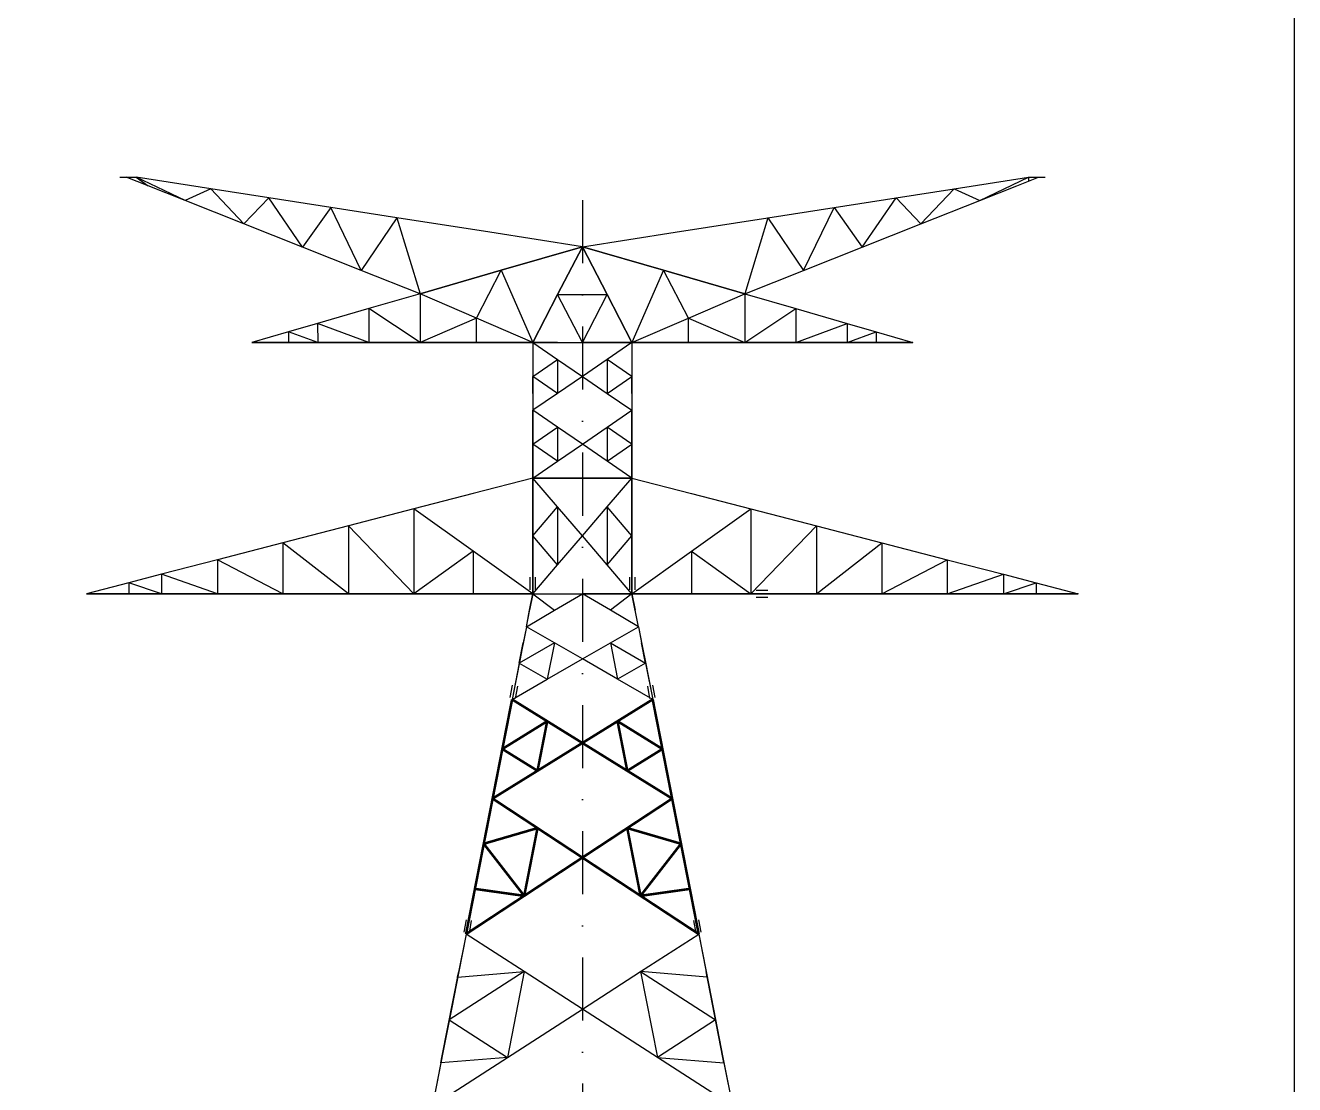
# Model space of a CAD drawing. Extents: x 512650 to 528870, y -6972 to 4508.
# Drawn here: x 526858 to 528870, y -1894 to -215 of the extents above; entities that cross this region are included whole.
import ezdxf

# ---------------------------------------------------------------- set-up
doc = ezdxf.new("R2010")
doc.units = 0
doc.header["$LTSCALE"] = 200
doc.header["$MEASUREMENT"] = 0
doc.linetypes.add('DASHDOT', pattern=[1, 0.5, -0.25, 0, -0.25])
doc.layers.add('LS', color=7, linetype='CONTINUOUS')
doc.layers.add('MZ', color=6, linetype='DASHDOT')

msp = doc.modelspace()

# ---------------------------------------------------------------- linework, layer by layer
at = {"layer": 'LS', "color": 6, "ltscale": 0.01}
for p, q in [((527007.403, -455.643), (527017.883, -455.643)), ((527052.362, -469.319), (527017.883, -455.643)), ((527052.362, -469.319), (527017.883, -455.643)), ((527017.883, -455.643), (527033.603, -455.643)), ((527110.998, -492.585), (527033.603, -455.643)), ((527110.998, -492.585), (527033.603, -455.643)), ((527033.603, -455.643), (527052.362, -469.319)), ((527033.603, -455.643), (527052.362, -469.319)), ((527151.713, -474.035), (527033.603, -455.643)), ((527151.713, -474.035), (527033.603, -455.643)), ((528330.294, -474.035), (528448.403, -455.643)), ((528330.294, -474.035), (528448.403, -455.643)), ((528371.008, -492.585), (528448.403, -455.643)), ((528371.008, -492.585), (528448.403, -455.643)), ((528429.644, -469.319), (528464.123, -455.643)), ((528429.644, -469.319), (528464.123, -455.643)), ((528448.403, -455.643), (528464.123, -455.643)), ((528448.403, -455.643), (528448.403, -461.878)), ((528464.123, -455.643), (528474.603, -455.643)), ((527110.998, -492.585), (527052.362, -469.319)), ((527110.998, -492.585), (527052.362, -469.319)), ((527110.998, -492.585), (527052.362, -469.319)), ((527110.998, -492.585), (527052.362, -469.319)), ((527151.713, -474.035), (527110.998, -492.585)), ((527151.713, -474.035), (527110.998, -492.585)), ((527204.165, -529.527), (527151.713, -474.035)), ((527204.165, -529.527), (527151.713, -474.035)), ((527243.622, -488.288), (527151.713, -474.035)), ((527243.622, -488.288), (527151.713, -474.035)), ((527243.622, -488.288), (527151.713, -474.035)), ((527243.622, -488.288), (527151.713, -474.035)), ((528238.384, -488.288), (528330.294, -474.035)), ((528238.384, -488.288), (528330.294, -474.035)), ((528238.384, -488.288), (528330.294, -474.035)), ((528238.384, -488.288), (528330.294, -474.035)), ((528277.841, -529.527), (528330.294, -474.035)), ((528277.841, -529.527), (528330.294, -474.035)), ((528330.294, -474.035), (528371.008, -492.585)), ((528330.294, -474.035), (528371.008, -492.585)), ((528371.008, -492.585), (528429.644, -469.319)), ((528371.008, -492.585), (528429.644, -469.319)), ((528371.008, -492.585), (528429.644, -469.319)), ((528371.008, -492.585), (528429.644, -469.319)), ((527204.165, -529.527), (527110.998, -492.585)), ((527204.165, -529.527), (527110.998, -492.585)), ((527204.165, -529.527), (527110.998, -492.585)), ((527204.165, -529.527), (527110.998, -492.585)), ((527243.622, -488.288), (527204.165, -529.527)), ((527243.622, -488.288), (527204.165, -529.527)), ((527297.28, -566.469), (527243.622, -488.288)), ((527297.28, -566.469), (527243.622, -488.288)), ((527342.03, -503.641), (527243.622, -488.288)), ((527342.03, -503.641), (527243.622, -488.288)), ((527342.03, -503.641), (527243.622, -488.288)), ((527342.03, -503.641), (527243.622, -488.288)), ((528139.977, -503.641), (528238.384, -488.288)), ((528139.977, -503.641), (528238.384, -488.288)), ((528139.977, -503.641), (528238.384, -488.288)), ((528139.977, -503.641), (528238.384, -488.288)), ((528184.726, -566.469), (528238.384, -488.288)), ((528184.726, -566.469), (528238.384, -488.288)), ((528238.384, -488.288), (528277.841, -529.527)), ((528238.384, -488.288), (528277.841, -529.527)), ((528277.841, -529.527), (528371.008, -492.585)), ((528277.841, -529.527), (528371.008, -492.585)), ((528277.841, -529.527), (528371.008, -492.585)), ((528277.841, -529.527), (528371.008, -492.585)), ((527342.03, -503.641), (527297.28, -566.469)), ((527342.03, -503.641), (527297.28, -566.469)), ((527390.395, -603.411), (527342.03, -503.641)), ((527390.395, -603.411), (527342.03, -503.641)), ((527447.039, -519.938), (527342.03, -503.641)), ((527447.039, -519.938), (527342.03, -503.641)), ((527447.039, -519.938), (527342.03, -503.641)), ((527447.039, -519.938), (527342.03, -503.641)), ((527447.039, -519.938), (527390.395, -603.411)), ((527447.039, -519.938), (527390.395, -603.411)), ((527447.039, -519.938), (527483.562, -640.353)), ((527447.039, -519.938), (527483.562, -640.353)), ((527447.039, -519.938), (527483.562, -640.353)), ((527447.039, -519.938), (527483.562, -640.353)), ((527594.021, -542.836), (527447.039, -519.938)), ((527594.021, -542.836), (527447.039, -519.938)), ((527594.021, -542.836), (527447.039, -519.938)), ((527887.985, -542.836), (528034.967, -519.938)), ((527887.985, -542.836), (528034.967, -519.938)), ((527887.985, -542.836), (528034.967, -519.938)), ((527887.985, -542.836), (528034.967, -519.938)), ((528034.967, -519.938), (527998.444, -640.353)), ((528034.967, -519.938), (527998.444, -640.353)), ((528034.967, -519.938), (527998.444, -640.353)), ((528034.967, -519.938), (527998.444, -640.353)), ((528034.967, -519.938), (528139.977, -503.641)), ((528034.967, -519.938), (528139.977, -503.641)), ((528034.967, -519.938), (528139.977, -503.641)), ((528034.967, -519.938), (528139.977, -503.641)), ((528034.967, -519.938), (528091.612, -603.411)), ((528034.967, -519.938), (528091.612, -603.411)), ((528091.612, -603.411), (528139.977, -503.641)), ((528091.612, -603.411), (528139.977, -503.641)), ((528139.977, -503.641), (528184.726, -566.469)), ((528139.977, -503.641), (528184.726, -566.469)), ((527297.28, -566.469), (527204.165, -529.527)), ((527297.28, -566.469), (527204.165, -529.527)), ((527297.28, -566.469), (527204.165, -529.527)), ((527297.28, -566.469), (527204.165, -529.527)), ((527741.003, -565.683), (527594.021, -542.836)), ((527741.003, -565.683), (527594.021, -542.836)), ((527741.003, -565.683), (527594.021, -542.836)), ((527741.003, -565.683), (527887.985, -542.836)), ((527741.003, -565.683), (527887.985, -542.836)), ((527741.003, -565.683), (527887.985, -542.836)), ((527741.003, -565.683), (527887.985, -542.836)), ((528184.726, -566.469), (528277.841, -529.527)), ((528184.726, -566.469), (528277.841, -529.527)), ((528184.726, -566.469), (528277.841, -529.527)), ((528184.726, -566.469), (528277.841, -529.527)), ((527390.395, -603.411), (527297.28, -566.469)), ((527390.395, -603.411), (527297.28, -566.469)), ((527390.395, -603.411), (527297.28, -566.469)), ((527390.395, -603.411), (527297.28, -566.469)), ((527741.003, -565.683), (527612.256, -602.992)), ((527741.003, -565.683), (527612.256, -602.992)), ((527612.256, -602.992), (527741.003, -565.683)), ((527612.256, -602.992), (527741.003, -565.683)), ((527741.003, -565.683), (527701.703, -641.663)), ((527741.003, -565.683), (527701.703, -641.663)), ((527701.703, -641.663), (527741.003, -565.683)), ((527701.703, -641.663), (527741.003, -565.683)), ((527741.003, -565.683), (527780.303, -641.663)), ((527741.003, -565.683), (527780.303, -641.663)), ((527741.003, -565.683), (527869.75, -602.992)), ((527741.003, -565.683), (527869.75, -602.992)), ((527780.303, -641.663), (527741.003, -565.683)), ((527780.303, -641.663), (527741.003, -565.683)), ((527869.75, -602.992), (527741.003, -565.683)), ((527869.75, -602.992), (527741.003, -565.683)), ((528091.612, -603.411), (528184.726, -566.469)), ((528091.612, -603.411), (528184.726, -566.469)), ((528091.612, -603.411), (528184.726, -566.469)), ((528091.612, -603.411), (528184.726, -566.469)), ((527483.562, -640.353), (527390.395, -603.411)), ((527483.562, -640.353), (527390.395, -603.411)), ((527483.562, -640.353), (527390.395, -603.411)), ((527483.562, -640.353), (527390.395, -603.411)), ((527612.256, -602.992), (527483.562, -640.353)), ((527612.256, -602.992), (527483.562, -640.353)), ((527483.562, -640.353), (527612.256, -602.992)), ((527483.562, -640.353), (527612.256, -602.992)), ((527572.956, -678.972), (527612.256, -602.992)), ((527572.956, -678.972), (527612.256, -602.992)), ((527612.256, -602.992), (527662.403, -717.643)), ((527612.256, -602.992), (527662.403, -717.643)), ((527869.75, -602.992), (527819.603, -717.643)), ((527869.75, -602.992), (527819.603, -717.643)), ((527869.75, -602.992), (527998.444, -640.353)), ((527869.75, -602.992), (527998.444, -640.353)), ((527909.05, -678.972), (527869.75, -602.992)), ((527909.05, -678.972), (527869.75, -602.992)), ((527998.444, -640.353), (527869.75, -602.992)), ((527998.444, -640.353), (527869.75, -602.992)), ((527998.444, -640.353), (528091.612, -603.411)), ((527998.444, -640.353), (528091.612, -603.411)), ((527998.444, -640.353), (528091.612, -603.411)), ((527998.444, -640.353), (528091.612, -603.411)), ((527483.562, -640.353), (527402.394, -663.88)), ((527483.562, -640.353), (527402.394, -663.88)), ((527572.956, -678.972), (527483.562, -640.353)), ((527572.956, -678.972), (527483.562, -640.353)), ((527483.562, -640.353), (527483.562, -717.643)), ((527483.562, -640.353), (527483.562, -717.643)), ((527572.956, -678.972), (527483.562, -640.353)), ((527572.956, -678.972), (527483.562, -640.353)), ((527483.562, -640.353), (527483.562, -717.643)), ((527483.562, -640.353), (527483.562, -717.643)), ((527701.703, -641.663), (527662.403, -717.643)), ((527701.703, -641.663), (527662.403, -717.643)), ((527662.403, -717.643), (527701.703, -641.663)), ((527662.403, -717.643), (527701.703, -641.663)), ((527741.003, -717.643), (527701.703, -641.663)), ((527741.003, -717.643), (527701.703, -641.663)), ((527701.703, -641.663), (527780.303, -641.663)), ((527701.703, -641.663), (527780.303, -641.663)), ((527741.003, -717.643), (527780.303, -641.663)), ((527741.003, -717.643), (527780.303, -641.663)), ((527780.303, -641.663), (527819.603, -717.643)), ((527780.303, -641.663), (527819.603, -717.643)), ((527819.603, -717.643), (527780.303, -641.663)), ((527819.603, -717.643), (527780.303, -641.663)), ((527909.05, -678.972), (527998.444, -640.353)), ((527909.05, -678.972), (527998.444, -640.353)), ((527909.05, -678.972), (527998.444, -640.353)), ((527909.05, -678.972), (527998.444, -640.353)), ((527998.444, -640.353), (527998.444, -717.643)), ((527998.444, -640.353), (527998.444, -717.643)), ((527998.444, -640.353), (527998.444, -717.643)), ((527998.444, -640.353), (527998.444, -717.643)), ((527998.444, -640.353), (528079.612, -663.88)), ((527998.444, -640.353), (528079.612, -663.88)), ((527402.394, -663.88), (527321.279, -687.408)), ((527402.394, -663.88), (527321.279, -687.408)), ((527483.562, -717.643), (527402.394, -663.88)), ((527483.562, -717.643), (527402.394, -663.88)), ((527402.394, -663.88), (527402.447, -717.643)), ((527402.394, -663.88), (527402.447, -717.643)), ((527998.444, -717.643), (528079.612, -663.88)), ((527998.444, -717.643), (528079.612, -663.88)), ((528079.612, -663.88), (528079.56, -717.643)), ((528079.612, -663.88), (528079.56, -717.643)), ((528079.612, -663.88), (528160.727, -687.408)), ((528079.612, -663.88), (528160.727, -687.408)), ((527572.956, -678.972), (527483.562, -717.643)), ((527572.956, -678.972), (527483.562, -717.643)), ((527662.403, -717.643), (527572.956, -678.972)), ((527662.403, -717.643), (527572.956, -678.972)), ((527662.403, -717.643), (527572.956, -678.972)), ((527662.403, -717.643), (527572.956, -678.972)), ((527573.009, -717.643), (527572.956, -678.972)), ((527573.009, -717.643), (527572.956, -678.972)), ((527819.603, -717.643), (527909.05, -678.972)), ((527819.603, -717.643), (527909.05, -678.972)), ((527819.603, -717.643), (527909.05, -678.972)), ((527819.603, -717.643), (527909.05, -678.972)), ((527908.998, -717.643), (527909.05, -678.972)), ((527908.998, -717.643), (527909.05, -678.972)), ((527909.05, -678.972), (527998.444, -717.643)), ((527909.05, -678.972), (527998.444, -717.643)), ((527274.958, -700.822), (527217.003, -717.643)), ((527274.958, -700.822), (527217.003, -717.643)), ((527321.279, -687.408), (527274.958, -700.822)), ((527321.279, -687.408), (527274.958, -700.822)), ((527321.332, -717.643), (527274.958, -700.822)), ((527321.332, -717.643), (527274.958, -700.822)), ((527274.958, -700.822), (527274.958, -717.643)), ((527274.958, -700.822), (527274.958, -717.643)), ((527402.447, -717.643), (527321.279, -687.408)), ((527402.447, -717.643), (527321.279, -687.408)), ((527321.279, -687.408), (527321.332, -717.643)), ((527321.279, -687.408), (527321.332, -717.643)), ((527321.279, -687.408), (527321.332, -717.643)), ((528079.56, -717.643), (528160.727, -687.408)), ((528079.56, -717.643), (528160.727, -687.408)), ((528160.727, -687.408), (528160.675, -717.643)), ((528160.727, -687.408), (528160.675, -717.643)), ((528160.727, -687.408), (528160.675, -717.643)), ((528160.675, -717.643), (528207.049, -700.822)), ((528160.675, -717.643), (528207.049, -700.822)), ((528160.727, -687.408), (528207.049, -700.822)), ((528160.727, -687.408), (528207.049, -700.822)), ((528207.049, -700.822), (528207.049, -717.643)), ((528207.049, -700.822), (528207.049, -717.643)), ((528207.049, -700.822), (528265.003, -717.643)), ((528207.049, -700.822), (528265.003, -717.643)), ((527217.003, -717.643), (527274.958, -717.643)), ((527274.958, -717.643), (527217.003, -717.643)), ((527274.958, -717.643), (527217.003, -717.643)), ((527274.958, -717.643), (527217.003, -717.643)), ((527274.958, -717.643), (527321.332, -717.643)), ((527321.332, -717.643), (527274.958, -717.643)), ((527321.332, -717.643), (527274.958, -717.643)), ((527321.332, -717.643), (527274.958, -717.643)), ((527321.332, -717.643), (527402.447, -717.643)), ((527402.447, -717.643), (527321.332, -717.643)), ((527402.447, -717.643), (527321.332, -717.643)), ((527402.447, -717.643), (527321.332, -717.643)), ((527402.447, -717.643), (527483.562, -717.643)), ((527483.562, -717.643), (527402.447, -717.643)), ((527483.562, -717.643), (527402.447, -717.643)), ((527483.562, -717.643), (527402.447, -717.643)), ((527483.562, -717.643), (527573.009, -717.643)), ((527573.009, -717.643), (527483.562, -717.643)), ((527573.009, -717.643), (527483.562, -717.643)), ((527573.009, -717.643), (527483.562, -717.643)), ((527573.009, -717.643), (527662.403, -717.643)), ((527662.403, -717.643), (527573.009, -717.643)), ((527662.403, -717.643), (527573.009, -717.643)), ((527662.403, -717.643), (527573.009, -717.643)), ((527662.403, -717.643), (527662.403, -771.353)), ((527662.403, -717.643), (527662.403, -771.353)), ((527662.403, -717.643), (527701.703, -744.472)), ((527662.403, -717.643), (527701.703, -744.472)), ((527662.403, -717.643), (527662.403, -744.472)), ((527662.403, -717.643), (527662.403, -744.472)), ((527662.403, -717.643), (527741.003, -717.643)), ((527662.403, -717.643), (527741.003, -717.643)), ((527701.703, -717.643), (527662.403, -717.643)), ((527662.403, -717.643), (527701.703, -717.643)), ((527662.403, -717.643), (527701.703, -717.643)), ((527662.403, -717.643), (527701.703, -717.643)), ((527701.703, -717.643), (527780.303, -717.643)), ((527701.703, -717.643), (527780.303, -717.643)), ((527701.703, -717.643), (527741.003, -717.643)), ((527701.703, -717.643), (527741.003, -717.643)), ((527741.003, -717.643), (527819.603, -717.643)), ((527741.003, -717.643), (527819.603, -717.643)), ((527780.303, -717.643), (527741.003, -717.643)), ((527780.303, -717.643), (527741.003, -717.643)), ((527819.603, -717.643), (527780.303, -744.472)), ((527819.603, -717.643), (527780.303, -744.472)), ((527780.303, -717.643), (527819.603, -717.643)), ((527780.303, -717.643), (527819.603, -717.643)), ((527819.603, -717.643), (527780.303, -717.643)), ((527819.603, -717.643), (527780.303, -717.643)), ((527819.603, -717.643), (527819.603, -771.353)), ((527819.603, -717.643), (527819.603, -771.353)), ((527819.603, -717.643), (527819.603, -744.472)), ((527819.603, -717.643), (527819.603, -744.472)), ((527819.603, -717.643), (527908.998, -717.643)), ((527908.998, -717.643), (527819.603, -717.643)), ((527819.603, -717.643), (527908.998, -717.643)), ((527819.603, -717.643), (527908.998, -717.643)), ((527908.998, -717.643), (527998.444, -717.643)), ((527998.444, -717.643), (527908.998, -717.643)), ((527908.998, -717.643), (527998.444, -717.643)), ((527908.998, -717.643), (527998.444, -717.643)), ((527998.444, -717.643), (528079.56, -717.643)), ((528079.56, -717.643), (527998.444, -717.643)), ((527998.444, -717.643), (528079.56, -717.643)), ((527998.444, -717.643), (528079.56, -717.643)), ((528079.56, -717.643), (528160.675, -717.643)), ((528160.675, -717.643), (528079.56, -717.643)), ((528079.56, -717.643), (528160.675, -717.643)), ((528079.56, -717.643), (528160.675, -717.643)), ((528160.675, -717.643), (528207.049, -717.643)), ((528207.049, -717.643), (528160.675, -717.643)), ((528160.675, -717.643), (528207.049, -717.643)), ((528160.675, -717.643), (528207.049, -717.643)), ((528207.049, -717.643), (528265.003, -717.643)), ((528265.003, -717.643), (528207.049, -717.643)), ((528207.049, -717.643), (528265.003, -717.643)), ((528207.049, -717.643), (528265.003, -717.643)), ((527662.403, -771.353), (527701.703, -744.472)), ((527662.403, -771.353), (527701.703, -744.472)), ((527662.403, -744.472), (527662.403, -771.353)), ((527662.403, -744.472), (527662.403, -771.353)), ((527662.403, -744.472), (527662.403, -798.234)), ((527662.403, -744.472), (527662.403, -798.234)), ((527662.403, -744.472), (527662.403, -771.353)), ((527662.403, -744.472), (527662.403, -771.353)), ((527701.703, -744.472), (527701.703, -798.234)), ((527701.703, -744.472), (527701.703, -798.234)), ((527701.703, -744.472), (527741.003, -771.353)), ((527701.703, -744.472), (527741.003, -771.353)), ((527780.303, -744.472), (527741.003, -771.353)), ((527780.303, -744.472), (527741.003, -771.353)), ((527780.303, -744.472), (527780.303, -798.234)), ((527780.303, -744.472), (527780.303, -798.234)), ((527819.603, -771.353), (527780.303, -744.472)), ((527819.603, -771.353), (527780.303, -744.472)), ((527819.603, -744.472), (527819.603, -771.353)), ((527819.603, -744.472), (527819.603, -771.353)), ((527819.603, -744.472), (527819.603, -798.234)), ((527819.603, -744.472), (527819.603, -798.234)), ((527819.603, -744.472), (527819.603, -771.353)), ((527819.603, -744.472), (527819.603, -771.353)), ((527701.703, -798.234), (527662.403, -771.353)), ((527701.703, -798.234), (527662.403, -771.353)), ((527662.403, -798.234), (527662.403, -771.353)), ((527662.403, -798.234), (527662.403, -771.353)), ((527662.403, -771.353), (527662.403, -825.063)), ((527662.403, -771.353), (527662.403, -825.063)), ((527662.403, -771.353), (527662.403, -798.234)), ((527662.403, -771.353), (527662.403, -798.234)), ((527741.003, -771.353), (527701.703, -798.234)), ((527741.003, -771.353), (527701.703, -798.234)), ((527741.003, -771.353), (527780.303, -798.234)), ((527741.003, -771.353), (527780.303, -798.234)), ((527780.303, -798.234), (527819.603, -771.353)), ((527780.303, -798.234), (527819.603, -771.353)), ((527819.603, -798.234), (527819.603, -771.353)), ((527819.603, -798.234), (527819.603, -771.353)), ((527819.603, -771.353), (527819.603, -825.063)), ((527819.603, -771.353), (527819.603, -825.063)), ((527819.603, -771.353), (527819.603, -798.234)), ((527819.603, -771.353), (527819.603, -798.234)), ((527701.703, -798.234), (527662.403, -825.063)), ((527701.703, -798.234), (527662.403, -825.063)), ((527662.403, -798.234), (527662.403, -825.063)), ((527662.403, -798.234), (527662.403, -825.063)), ((527780.303, -798.234), (527819.603, -825.063)), ((527780.303, -798.234), (527819.603, -825.063)), ((527819.603, -798.234), (527819.603, -825.063)), ((527819.603, -798.234), (527819.603, -825.063)), ((527662.403, -878.773), (527662.403, -825.063)), ((527662.403, -878.773), (527662.403, -825.063)), ((527701.703, -851.892), (527662.403, -825.063)), ((527701.703, -851.892), (527662.403, -825.063)), ((527662.403, -825.063), (527662.403, -851.892)), ((527662.403, -825.063), (527662.403, -851.892)), ((527780.303, -851.892), (527819.603, -825.063)), ((527780.303, -851.892), (527819.603, -825.063)), ((527819.603, -878.773), (527819.603, -825.063)), ((527819.603, -878.773), (527819.603, -825.063)), ((527819.603, -825.063), (527819.603, -851.892)), ((527819.603, -825.063), (527819.603, -851.892)), ((527662.403, -878.773), (527701.703, -851.892)), ((527662.403, -878.773), (527701.703, -851.892)), ((527662.403, -878.773), (527662.403, -851.892)), ((527662.403, -878.773), (527662.403, -851.892)), ((527662.403, -851.892), (527662.403, -905.654)), ((527662.403, -851.892), (527662.403, -905.654)), ((527662.403, -851.892), (527662.403, -878.773)), ((527662.403, -851.892), (527662.403, -878.773)), ((527701.703, -851.892), (527701.703, -905.654)), ((527701.703, -851.892), (527701.703, -905.654)), ((527741.003, -878.773), (527701.703, -851.892)), ((527741.003, -878.773), (527701.703, -851.892)), ((527741.003, -878.773), (527780.303, -851.892)), ((527741.003, -878.773), (527780.303, -851.892)), ((527819.603, -878.773), (527780.303, -851.892)), ((527819.603, -878.773), (527780.303, -851.892)), ((527780.303, -851.892), (527780.303, -905.654)), ((527780.303, -851.892), (527780.303, -905.654)), ((527819.603, -878.773), (527819.603, -851.892)), ((527819.603, -878.773), (527819.603, -851.892)), ((527819.603, -851.892), (527819.603, -905.654)), ((527819.603, -851.892), (527819.603, -905.654)), ((527819.603, -851.892), (527819.603, -878.773)), ((527819.603, -851.892), (527819.603, -878.773)), ((527701.703, -905.654), (527662.403, -878.773)), ((527701.703, -905.654), (527662.403, -878.773)), ((527662.403, -905.654), (527662.403, -878.773)), ((527662.403, -905.654), (527662.403, -878.773)), ((527662.403, -932.483), (527662.403, -878.773)), ((527662.403, -932.483), (527662.403, -878.773)), ((527662.403, -878.773), (527662.403, -905.654)), ((527662.403, -878.773), (527662.403, -905.654)), ((527701.703, -905.654), (527741.003, -878.773)), ((527701.703, -905.654), (527741.003, -878.773)), ((527780.303, -905.654), (527741.003, -878.773)), ((527780.303, -905.654), (527741.003, -878.773)), ((527780.303, -905.654), (527819.603, -878.773)), ((527780.303, -905.654), (527819.603, -878.773)), ((527819.603, -905.654), (527819.603, -878.773)), ((527819.603, -905.654), (527819.603, -878.773)), ((527819.603, -932.483), (527819.603, -878.773)), ((527819.603, -932.483), (527819.603, -878.773)), ((527819.603, -878.773), (527819.603, -905.654)), ((527819.603, -878.773), (527819.603, -905.654)), ((527662.403, -932.483), (527701.703, -905.654)), ((527662.403, -932.483), (527701.703, -905.654)), ((527662.403, -905.654), (527662.403, -932.483)), ((527662.403, -905.654), (527662.403, -932.483)), ((527819.603, -932.483), (527780.303, -905.654)), ((527819.603, -932.483), (527780.303, -905.654)), ((527819.603, -905.654), (527819.603, -932.483)), ((527819.603, -905.654), (527819.603, -932.483)), ((527662.403, -932.483), (527568.083, -956.954)), ((527662.403, -932.483), (527568.083, -956.954)), ((527662.403, -932.483), (527568.083, -956.954)), ((527662.403, -932.483), (527568.083, -956.954)), ((527662.403, -932.483), (527819.603, -932.483)), ((527662.403, -932.483), (527819.603, -932.483)), ((527662.403, -932.483), (527819.603, -932.483)), ((527819.603, -932.483), (527662.403, -932.483)), ((527662.403, -1024.183), (527662.403, -932.483)), ((527662.403, -1024.183), (527662.403, -932.483)), ((527701.703, -978.333), (527662.403, -932.483)), ((527701.703, -978.333), (527662.403, -932.483)), ((527662.403, -932.483), (527662.403, -978.333)), ((527662.403, -932.483), (527662.403, -978.333)), ((527780.303, -978.333), (527819.603, -932.483)), ((527780.303, -978.333), (527819.603, -932.483)), ((527819.603, -932.483), (527913.923, -956.954)), ((527819.603, -932.483), (527913.923, -956.954)), ((527819.603, -1024.183), (527819.603, -932.483)), ((527819.603, -1024.183), (527819.603, -932.483)), ((527819.603, -932.483), (527819.603, -978.333)), ((527819.603, -932.483), (527819.603, -978.333)), ((527819.603, -932.483), (527913.923, -956.954)), ((527819.603, -932.483), (527913.923, -956.954)), ((527568.083, -956.954), (527473.763, -981.372)), ((527568.083, -956.954), (527473.763, -981.372)), ((527568.083, -956.954), (527473.763, -981.372)), ((527568.083, -956.954), (527473.763, -981.372)), ((527913.923, -956.954), (528008.243, -981.372)), ((527913.923, -956.954), (528008.243, -981.372)), ((527913.923, -956.954), (528008.243, -981.372)), ((527913.923, -956.954), (528008.243, -981.372)), ((527473.763, -981.372), (527370.011, -1008.306)), ((527473.763, -981.372), (527370.011, -1008.306)), ((527568.083, -1048.654), (527473.763, -981.372)), ((527568.083, -1048.654), (527473.763, -981.372)), ((527473.763, -981.372), (527473.763, -1115.883)), ((527473.763, -981.372), (527473.763, -1115.883)), ((527568.083, -1048.654), (527473.763, -981.372)), ((527568.083, -1048.654), (527473.763, -981.372)), ((527473.763, -981.372), (527473.763, -1115.883)), ((527473.763, -981.372), (527473.763, -1115.883)), ((527662.403, -1024.183), (527701.703, -978.333)), ((527662.403, -1024.183), (527701.703, -978.333)), ((527662.403, -1024.183), (527662.403, -978.333)), ((527662.403, -1024.183), (527662.403, -978.333)), ((527662.403, -978.333), (527662.403, -1070.033)), ((527662.403, -978.333), (527662.403, -1070.033)), ((527662.403, -978.333), (527662.403, -1024.183)), ((527662.403, -978.333), (527662.403, -1024.183)), ((527701.703, -978.333), (527701.703, -1070.033)), ((527701.703, -978.333), (527701.703, -1070.033)), ((527741.003, -1024.183), (527701.703, -978.333)), ((527741.003, -1024.183), (527701.703, -978.333)), ((527741.003, -1024.183), (527780.303, -978.333)), ((527741.003, -1024.183), (527780.303, -978.333)), ((527819.603, -1024.183), (527780.303, -978.333)), ((527819.603, -1024.183), (527780.303, -978.333)), ((527780.303, -978.333), (527780.303, -1070.033)), ((527780.303, -978.333), (527780.303, -1070.033)), ((527819.603, -1024.183), (527819.603, -978.333)), ((527819.603, -1024.183), (527819.603, -978.333)), ((527819.603, -978.333), (527819.603, -1070.033)), ((527819.603, -978.333), (527819.603, -1070.033)), ((527819.603, -978.333), (527819.603, -1024.183)), ((527819.603, -978.333), (527819.603, -1024.183)), ((527913.923, -1048.654), (528008.243, -981.372)), ((527913.923, -1048.654), (528008.243, -981.372)), ((527913.923, -1048.654), (528008.243, -981.372)), ((527913.923, -1048.654), (528008.243, -981.372)), ((528008.243, -981.372), (528008.243, -1115.883)), ((528008.243, -981.372), (528008.243, -1115.883)), ((528008.243, -981.372), (528008.243, -1115.883)), ((528008.243, -981.372), (528008.243, -1115.883)), ((528008.243, -981.372), (528111.995, -1008.306)), ((528008.243, -981.372), (528111.995, -1008.306)), ((527370.011, -1008.306), (527266.259, -1035.187)), ((527370.011, -1008.306), (527266.259, -1035.187)), ((527473.763, -1115.883), (527370.011, -1008.306)), ((527473.763, -1115.883), (527370.011, -1008.306)), ((527370.011, -1008.306), (527370.011, -1115.883)), ((527370.011, -1008.306), (527370.011, -1115.883)), ((527701.703, -1070.033), (527662.403, -1024.183)), ((527701.703, -1070.033), (527662.403, -1024.183)), ((527662.403, -1070.033), (527662.403, -1024.183)), ((527662.403, -1070.033), (527662.403, -1024.183)), ((527662.403, -1115.883), (527662.403, -1024.183)), ((527662.403, -1115.883), (527662.403, -1024.183)), ((527662.403, -1024.183), (527662.403, -1070.033)), ((527662.403, -1024.183), (527662.403, -1070.033)), ((527701.703, -1070.033), (527741.003, -1024.183)), ((527701.703, -1070.033), (527741.003, -1024.183)), ((527780.303, -1070.033), (527741.003, -1024.183)), ((527780.303, -1070.033), (527741.003, -1024.183)), ((527780.303, -1070.033), (527819.603, -1024.183)), ((527780.303, -1070.033), (527819.603, -1024.183)), ((527819.603, -1070.033), (527819.603, -1024.183)), ((527819.603, -1070.033), (527819.603, -1024.183)), ((527819.603, -1115.883), (527819.603, -1024.183)), ((527819.603, -1115.883), (527819.603, -1024.183)), ((527819.603, -1024.183), (527819.603, -1070.033)), ((527819.603, -1024.183), (527819.603, -1070.033)), ((528008.243, -1115.883), (528111.995, -1008.306)), ((528008.243, -1115.883), (528111.995, -1008.306)), ((528111.995, -1008.306), (528111.995, -1115.883)), ((528111.995, -1008.306), (528111.995, -1115.883)), ((528111.995, -1008.306), (528215.747, -1035.187)), ((528111.995, -1008.306), (528215.747, -1035.187)), ((527266.259, -1035.187), (527162.507, -1062.068)), ((527266.259, -1035.187), (527162.507, -1062.068)), ((527370.011, -1115.883), (527266.259, -1035.187)), ((527370.011, -1115.883), (527266.259, -1035.187)), ((527266.259, -1035.187), (527266.259, -1115.883)), ((527266.259, -1035.187), (527266.259, -1115.883)), ((528111.995, -1115.883), (528215.747, -1035.187)), ((528111.995, -1115.883), (528215.747, -1035.187)), ((528215.747, -1035.187), (528215.747, -1115.883)), ((528215.747, -1035.187), (528215.747, -1115.883)), ((528215.747, -1035.187), (528319.499, -1062.068)), ((528215.747, -1035.187), (528319.499, -1062.068)), ((527162.507, -1062.068), (527073.584, -1085.124)), ((527162.507, -1062.068), (527073.584, -1085.124)), ((527266.259, -1115.883), (527162.507, -1062.068)), ((527266.259, -1115.883), (527162.507, -1062.068)), ((527162.507, -1062.068), (527162.507, -1115.883)), ((527162.507, -1062.068), (527162.507, -1115.883)), ((527162.507, -1062.068), (527162.507, -1115.883)), ((527568.083, -1048.654), (527473.763, -1115.883)), ((527568.083, -1048.654), (527473.763, -1115.883)), ((527662.403, -1115.883), (527568.083, -1048.654)), ((527662.403, -1115.883), (527568.083, -1048.654)), ((527662.403, -1115.883), (527568.083, -1048.654)), ((527662.403, -1115.883), (527568.083, -1048.654)), ((527568.083, -1048.654), (527568.083, -1115.883)), ((527568.083, -1048.654), (527568.083, -1115.883)), ((527819.603, -1115.883), (527913.923, -1048.654)), ((527819.603, -1115.883), (527913.923, -1048.654)), ((527819.603, -1115.883), (527913.923, -1048.654)), ((527819.603, -1115.883), (527913.923, -1048.654)), ((527913.923, -1048.654), (528008.243, -1115.883)), ((527913.923, -1048.654), (528008.243, -1115.883)), ((527913.923, -1048.654), (527913.923, -1115.883)), ((527913.923, -1048.654), (527913.923, -1115.883)), ((528215.747, -1115.883), (528319.499, -1062.068)), ((528215.747, -1115.883), (528319.499, -1062.068)), ((528319.499, -1062.068), (528319.499, -1115.883)), ((528319.499, -1062.068), (528319.499, -1115.883)), ((528319.499, -1062.068), (528319.499, -1115.883)), ((528319.499, -1062.068), (528408.422, -1085.124)), ((528319.499, -1062.068), (528408.422, -1085.124)), ((527073.584, -1085.124), (527021.708, -1098.591)), ((527073.584, -1085.124), (527021.708, -1098.591)), ((527162.507, -1115.883), (527073.584, -1085.124)), ((527162.507, -1115.883), (527073.584, -1085.124)), ((527073.584, -1085.124), (527073.584, -1115.883)), ((527073.584, -1085.124), (527073.584, -1115.883)), ((527662.403, -1115.883), (527701.703, -1070.033)), ((527662.403, -1115.883), (527701.703, -1070.033)), ((527662.403, -1070.033), (527662.403, -1115.883)), ((527662.403, -1070.033), (527662.403, -1115.883)), ((527819.603, -1115.883), (527780.303, -1070.033)), ((527819.603, -1115.883), (527780.303, -1070.033)), ((527819.603, -1070.033), (527819.603, -1115.883)), ((527819.603, -1070.033), (527819.603, -1115.883)), ((528319.499, -1115.883), (528408.422, -1085.124)), ((528319.499, -1115.883), (528408.422, -1085.124)), ((528408.422, -1085.124), (528408.422, -1115.883)), ((528408.422, -1085.124), (528408.422, -1115.883)), ((528408.422, -1085.124), (528460.298, -1098.591)), ((528408.422, -1085.124), (528460.298, -1098.591)), ((527021.708, -1098.591), (526955.003, -1115.883)), ((527021.708, -1098.591), (526955.003, -1115.883)), ((527073.584, -1115.883), (527021.708, -1098.591)), ((527073.584, -1115.883), (527021.708, -1098.591)), ((527021.708, -1098.591), (527021.708, -1115.883)), ((527021.708, -1098.591), (527021.708, -1115.883)), ((527657.934, -1089.594), (527657.913, -1109.585)), ((527666.318, -1089.603), (527666.297, -1109.594)), ((527815.689, -1089.603), (527815.71, -1109.594)), ((527824.073, -1089.594), (527824.094, -1109.585)), ((528408.422, -1115.883), (528460.298, -1098.591)), ((528408.422, -1115.883), (528460.298, -1098.591)), ((528460.298, -1098.591), (528460.298, -1115.883)), ((528460.298, -1098.591), (528460.298, -1115.883)), ((528460.298, -1098.591), (528527.003, -1115.883)), ((528460.298, -1098.591), (528527.003, -1115.883)), ((526955.003, -1115.883), (527021.708, -1115.883)), ((527021.708, -1115.883), (526955.003, -1115.883)), ((527021.708, -1115.883), (526955.003, -1115.883)), ((527021.708, -1115.883), (526955.003, -1115.883)), ((527021.708, -1115.883), (527073.584, -1115.883)), ((527073.584, -1115.883), (527021.708, -1115.883)), ((527073.584, -1115.883), (527021.708, -1115.883)), ((527073.584, -1115.883), (527021.708, -1115.883)), ((527073.584, -1115.883), (527162.507, -1115.883)), ((527162.507, -1115.883), (527073.584, -1115.883)), ((527162.507, -1115.883), (527073.584, -1115.883)), ((527162.507, -1115.883), (527073.584, -1115.883)), ((527162.507, -1115.883), (527266.259, -1115.883)), ((527266.259, -1115.883), (527162.507, -1115.883)), ((527266.259, -1115.883), (527162.507, -1115.883)), ((527266.259, -1115.883), (527162.507, -1115.883)), ((527266.259, -1115.883), (527370.011, -1115.883)), ((527370.011, -1115.883), (527266.259, -1115.883)), ((527370.011, -1115.883), (527266.259, -1115.883)), ((527370.011, -1115.883), (527266.259, -1115.883)), ((527370.011, -1115.883), (527473.763, -1115.883)), ((527473.763, -1115.883), (527370.011, -1115.883)), ((527473.763, -1115.883), (527370.011, -1115.883)), ((527473.763, -1115.883), (527370.011, -1115.883)), ((527473.763, -1115.883), (527568.083, -1115.883)), ((527568.083, -1115.883), (527473.763, -1115.883)), ((527568.083, -1115.883), (527473.763, -1115.883)), ((527568.083, -1115.883), (527473.763, -1115.883)), ((527568.083, -1115.883), (527662.403, -1115.883)), ((527662.403, -1115.883), (527568.083, -1115.883)), ((527662.403, -1115.883), (527568.083, -1115.883)), ((527662.403, -1115.883), (527568.083, -1115.883)), ((527652.133, -1168.283), (527662.403, -1115.883)), ((527652.133, -1168.283), (527662.403, -1115.883)), ((527657.268, -1142.083), (527662.403, -1115.883)), ((527657.268, -1142.083), (527662.403, -1115.883)), ((527662.403, -1115.883), (527657.268, -1142.083)), ((527662.403, -1115.883), (527657.268, -1142.083)), ((527662.403, -1115.883), (527741.003, -1115.883)), ((527662.403, -1115.883), (527701.703, -1115.883)), ((527662.403, -1115.883), (527701.703, -1115.883)), ((527662.403, -1115.883), (527701.703, -1115.883)), ((527662.403, -1115.883), (527701.703, -1115.883)), ((527662.403, -1115.883), (527741.003, -1115.883)), ((527662.403, -1115.883), (527741.003, -1115.883)), ((527662.403, -1115.883), (527741.003, -1115.883)), ((527662.403, -1115.883), (527701.703, -1115.883)), ((527662.403, -1115.883), (527701.703, -1115.883)), ((527662.403, -1115.883), (527701.703, -1115.883)), ((527662.403, -1115.883), (527701.703, -1115.883)), ((527662.403, -1115.883), (527696.568, -1142.083)), ((527662.403, -1115.883), (527696.568, -1142.083)), ((527696.568, -1142.083), (527741.003, -1115.883)), ((527696.568, -1142.083), (527741.003, -1115.883)), ((527701.703, -1115.883), (527780.303, -1115.883)), ((527701.703, -1115.883), (527780.303, -1115.883)), ((527701.703, -1115.883), (527741.003, -1115.883)), ((527701.703, -1115.883), (527741.003, -1115.883)), ((527701.703, -1115.883), (527780.303, -1115.883)), ((527701.703, -1115.883), (527780.303, -1115.883)), ((527701.703, -1115.883), (527741.003, -1115.883)), ((527701.703, -1115.883), (527741.003, -1115.883)), ((527741.003, -1115.883), (527819.603, -1115.883)), ((527780.303, -1115.883), (527741.003, -1115.883)), ((527780.303, -1115.883), (527741.003, -1115.883)), ((527741.003, -1115.883), (527819.603, -1115.883)), ((527741.003, -1115.883), (527819.603, -1115.883)), ((527741.003, -1115.883), (527819.603, -1115.883)), ((527780.303, -1115.883), (527741.003, -1115.883)), ((527780.303, -1115.883), (527741.003, -1115.883)), ((527785.438, -1142.083), (527741.003, -1115.883)), ((527785.438, -1142.083), (527741.003, -1115.883)), ((527819.603, -1115.883), (527780.303, -1115.883)), ((527780.303, -1115.883), (527819.603, -1115.883)), ((527819.603, -1115.883), (527780.303, -1115.883)), ((527819.603, -1115.883), (527780.303, -1115.883)), ((527819.603, -1115.883), (527780.303, -1115.883)), ((527780.303, -1115.883), (527819.603, -1115.883)), ((527819.603, -1115.883), (527780.303, -1115.883)), ((527819.603, -1115.883), (527780.303, -1115.883)), ((527819.603, -1115.883), (527780.303, -1115.883)), ((527780.303, -1115.883), (527819.603, -1115.883)), ((527819.603, -1115.883), (527780.303, -1115.883)), ((527819.603, -1115.883), (527780.303, -1115.883)), ((527819.603, -1115.883), (527785.438, -1142.083)), ((527819.603, -1115.883), (527785.438, -1142.083)), ((527819.603, -1115.883), (527913.923, -1115.883)), ((527913.923, -1115.883), (527819.603, -1115.883)), ((527819.603, -1115.883), (527913.923, -1115.883)), ((527819.603, -1115.883), (527913.923, -1115.883)), ((527824.738, -1142.083), (527819.603, -1115.883)), ((527824.738, -1142.083), (527819.603, -1115.883)), ((527829.874, -1168.283), (527819.603, -1115.883)), ((527829.874, -1168.283), (527819.603, -1115.883)), ((527819.603, -1115.883), (527824.738, -1142.083)), ((527819.603, -1115.883), (527824.738, -1142.083)), ((527913.923, -1115.883), (528008.243, -1115.883)), ((528008.243, -1115.883), (527913.923, -1115.883)), ((527913.923, -1115.883), (528008.243, -1115.883)), ((527913.923, -1115.883), (528008.243, -1115.883)), ((528008.243, -1115.883), (528111.995, -1115.883)), ((528111.995, -1115.883), (528008.243, -1115.883)), ((528008.243, -1115.883), (528111.995, -1115.883)), ((528008.243, -1115.883), (528111.995, -1115.883)), ((528016.459, -1110.417), (528034.872, -1110.417)), ((528016.459, -1121.348), (528034.872, -1121.348)), ((528111.995, -1115.883), (528215.747, -1115.883)), ((528215.747, -1115.883), (528111.995, -1115.883)), ((528111.995, -1115.883), (528215.747, -1115.883)), ((528111.995, -1115.883), (528215.747, -1115.883)), ((528215.747, -1115.883), (528319.499, -1115.883)), ((528319.499, -1115.883), (528215.747, -1115.883)), ((528215.747, -1115.883), (528319.499, -1115.883)), ((528215.747, -1115.883), (528319.499, -1115.883)), ((528319.499, -1115.883), (528408.422, -1115.883)), ((528408.422, -1115.883), (528319.499, -1115.883)), ((528319.499, -1115.883), (528408.422, -1115.883)), ((528319.499, -1115.883), (528408.422, -1115.883)), ((528408.422, -1115.883), (528460.298, -1115.883)), ((528460.298, -1115.883), (528408.422, -1115.883)), ((528408.422, -1115.883), (528460.298, -1115.883)), ((528408.422, -1115.883), (528460.298, -1115.883)), ((528460.298, -1115.883), (528527.003, -1115.883)), ((528527.003, -1115.883), (528460.298, -1115.883)), ((528460.298, -1115.883), (528527.003, -1115.883)), ((528460.298, -1115.883), (528527.003, -1115.883)), ((527652.133, -1168.283), (527657.268, -1142.083)), ((527652.133, -1168.283), (527657.268, -1142.083)), ((527652.133, -1168.283), (527696.568, -1142.083)), ((527652.133, -1168.283), (527696.568, -1142.083)), ((527829.874, -1168.283), (527785.438, -1142.083)), ((527829.874, -1168.283), (527785.438, -1142.083)), ((527829.874, -1168.283), (527824.738, -1142.083)), ((527829.874, -1168.283), (527824.738, -1142.083)), ((527652.133, -1168.283), (527640.814, -1225.923)), ((527652.133, -1168.283), (527640.814, -1225.923)), ((527652.133, -1168.283), (527647.102, -1193.854)), ((527652.133, -1168.283), (527647.102, -1193.854)), ((527696.568, -1193.854), (527652.133, -1168.283)), ((527696.568, -1193.854), (527652.133, -1168.283)), ((527785.438, -1193.854), (527829.874, -1168.283)), ((527785.438, -1193.854), (527829.874, -1168.283)), ((527829.874, -1168.283), (527834.904, -1193.854)), ((527829.874, -1168.283), (527834.904, -1193.854)), ((527829.874, -1168.283), (527841.192, -1225.923)), ((527829.874, -1168.283), (527841.192, -1225.923)), ((527647.102, -1193.854), (527635.836, -1251.494)), ((527647.102, -1193.854), (527635.836, -1251.494)), ((527640.814, -1225.923), (527647.102, -1193.854)), ((527640.814, -1225.923), (527647.102, -1193.854)), ((527696.568, -1193.854), (527640.814, -1225.923)), ((527696.568, -1193.854), (527640.814, -1225.923)), ((527647.102, -1193.854), (527642.124, -1219.425)), ((527647.102, -1193.854), (527642.124, -1219.425)), ((527696.568, -1193.854), (527685.25, -1251.494)), ((527696.568, -1193.854), (527685.25, -1251.494)), ((527741.003, -1219.425), (527696.568, -1193.854)), ((527741.003, -1219.425), (527696.568, -1193.854)), ((527741.003, -1219.425), (527785.438, -1193.854)), ((527741.003, -1219.425), (527785.438, -1193.854)), ((527785.438, -1193.854), (527841.192, -1225.923)), ((527785.438, -1193.854), (527841.192, -1225.923)), ((527785.438, -1193.854), (527796.757, -1251.494)), ((527785.438, -1193.854), (527796.757, -1251.494)), ((527834.904, -1193.854), (527839.882, -1219.425)), ((527834.904, -1193.854), (527839.882, -1219.425)), ((527841.192, -1225.923), (527834.904, -1193.854)), ((527841.192, -1225.923), (527834.904, -1193.854)), ((527834.904, -1193.854), (527846.17, -1251.494)), ((527834.904, -1193.854), (527846.17, -1251.494)), ((527640.814, -1225.923), (527629.548, -1283.563)), ((527640.814, -1225.923), (527629.548, -1283.563)), ((527642.124, -1219.425), (527635.836, -1251.494)), ((527642.124, -1219.425), (527635.836, -1251.494)), ((527640.814, -1225.923), (527635.836, -1251.494)), ((527640.814, -1225.923), (527635.836, -1251.494)), ((527640.814, -1225.923), (527685.25, -1251.494)), ((527640.814, -1225.923), (527685.25, -1251.494)), ((527685.25, -1251.494), (527741.003, -1219.425)), ((527685.25, -1251.494), (527741.003, -1219.425)), ((527796.757, -1251.494), (527741.003, -1219.425)), ((527796.757, -1251.494), (527741.003, -1219.425)), ((527841.192, -1225.923), (527796.757, -1251.494)), ((527841.192, -1225.923), (527796.757, -1251.494)), ((527839.882, -1219.425), (527846.17, -1251.494)), ((527839.882, -1219.425), (527846.17, -1251.494)), ((527841.192, -1225.923), (527852.458, -1283.563)), ((527841.192, -1225.923), (527852.458, -1283.563)), ((527841.192, -1225.923), (527846.17, -1251.494)), ((527841.192, -1225.923), (527846.17, -1251.494)), ((527629.644, -1260.809), (527626.135, -1280.49)), ((527635.836, -1251.494), (527629.548, -1283.563)), ((527635.836, -1251.494), (527629.548, -1283.563)), ((527629.548, -1283.563), (527685.25, -1251.494)), ((527629.548, -1283.563), (527685.25, -1251.494)), ((527637.898, -1262.281), (527634.389, -1281.961)), ((527852.458, -1283.563), (527796.757, -1251.494)), ((527852.458, -1283.563), (527796.757, -1251.494)), ((527844.108, -1262.281), (527847.618, -1281.961)), ((527846.17, -1251.494), (527852.458, -1283.563)), ((527846.17, -1251.494), (527852.458, -1283.563)), ((527846.17, -1251.494), (527852.458, -1283.563)), ((527846.17, -1251.494), (527852.458, -1283.563)), ((527852.362, -1260.809), (527855.872, -1280.49)), ((527556.555, -1655.603), (527543.193, -1723.723)), ((527556.555, -1655.603), (527543.193, -1723.723)), ((527556.555, -1655.603), (527544.922, -1715.129)), ((527556.555, -1655.603), (527544.922, -1715.129)), ((527648.779, -1715.129), (527556.555, -1655.603)), ((527648.779, -1715.129), (527556.555, -1655.603)), ((527833.227, -1715.129), (527925.451, -1655.603)), ((527833.227, -1715.129), (527925.451, -1655.603)), ((527925.451, -1655.603), (527938.813, -1723.723)), ((527925.451, -1655.603), (527938.813, -1723.723)), ((527925.451, -1655.603), (527937.084, -1715.129)), ((527925.451, -1655.603), (527937.084, -1715.129)), ((527518.198, -1851.369), (527544.922, -1715.129)), ((527518.198, -1851.369), (527544.922, -1715.129)), ((527648.779, -1715.129), (527529.884, -1791.843)), ((527648.779, -1715.129), (527529.884, -1791.843)), ((527544.922, -1715.129), (527529.884, -1791.843)), ((527544.922, -1715.129), (527529.884, -1791.843)), ((527543.193, -1723.723), (527529.884, -1791.843)), ((527543.193, -1723.723), (527529.884, -1791.843)), ((527544.922, -1715.129), (527533.237, -1774.603)), ((527544.922, -1715.129), (527533.237, -1774.603)), ((527543.193, -1723.723), (527648.779, -1715.129)), ((527543.193, -1723.723), (527648.779, -1715.129)), ((527543.193, -1723.723), (527544.922, -1715.129)), ((527543.193, -1723.723), (527544.922, -1715.129)), ((527648.779, -1715.129), (527622.055, -1851.369)), ((527648.779, -1715.129), (527622.055, -1851.369)), ((527741.003, -1774.603), (527648.779, -1715.129)), ((527741.003, -1774.603), (527648.779, -1715.129)), ((527741.003, -1774.603), (527833.227, -1715.129)), ((527741.003, -1774.603), (527833.227, -1715.129)), ((527938.813, -1723.723), (527833.227, -1715.129)), ((527938.813, -1723.723), (527833.227, -1715.129)), ((527833.227, -1715.129), (527952.123, -1791.843)), ((527833.227, -1715.129), (527952.123, -1791.843)), ((527833.227, -1715.129), (527859.951, -1851.369)), ((527833.227, -1715.129), (527859.951, -1851.369)), ((527938.813, -1723.723), (527937.084, -1715.129)), ((527938.813, -1723.723), (527937.084, -1715.129)), ((527937.084, -1715.129), (527952.123, -1791.843)), ((527937.084, -1715.129), (527952.123, -1791.843)), ((527963.808, -1851.369), (527937.084, -1715.129)), ((527963.808, -1851.369), (527937.084, -1715.129)), ((527937.084, -1715.129), (527948.769, -1774.603)), ((527937.084, -1715.129), (527948.769, -1774.603)), ((527938.813, -1723.723), (527952.123, -1791.843)), ((527938.813, -1723.723), (527952.123, -1791.843)), ((527533.237, -1774.603), (527518.198, -1851.369)), ((527533.237, -1774.603), (527518.198, -1851.369)), ((527622.055, -1851.369), (527741.003, -1774.603)), ((527622.055, -1851.369), (527741.003, -1774.603)), ((527859.951, -1851.369), (527741.003, -1774.603)), ((527859.951, -1851.369), (527741.003, -1774.603)), ((527948.769, -1774.603), (527963.808, -1851.369)), ((527948.769, -1774.603), (527963.808, -1851.369)), ((527529.884, -1791.843), (527516.522, -1859.963)), ((527529.884, -1791.843), (527516.522, -1859.963)), ((527529.884, -1791.843), (527518.198, -1851.369)), ((527529.884, -1791.843), (527518.198, -1851.369)), ((527529.884, -1791.843), (527622.055, -1851.369)), ((527529.884, -1791.843), (527622.055, -1851.369)), ((527952.123, -1791.843), (527859.951, -1851.369)), ((527952.123, -1791.843), (527859.951, -1851.369)), ((527952.123, -1791.843), (527963.808, -1851.369)), ((527952.123, -1791.843), (527963.808, -1851.369)), ((527952.123, -1791.843), (527965.485, -1859.963)), ((527952.123, -1791.843), (527965.485, -1859.963)), ((527503.16, -1928.083), (527622.055, -1851.369)), ((527503.16, -1928.083), (527622.055, -1851.369)), ((527518.198, -1851.369), (527503.16, -1928.083)), ((527518.198, -1851.369), (527503.16, -1928.083)), ((527516.522, -1859.963), (527503.16, -1928.083)), ((527516.522, -1859.963), (527503.16, -1928.083)), ((527622.055, -1851.369), (527516.522, -1859.963)), ((527622.055, -1851.369), (527516.522, -1859.963)), ((527516.522, -1859.963), (527518.198, -1851.369)), ((527516.522, -1859.963), (527518.198, -1851.369)), ((527859.951, -1851.369), (527965.485, -1859.963)), ((527859.951, -1851.369), (527965.485, -1859.963)), ((527978.847, -1928.083), (527859.951, -1851.369)), ((527978.847, -1928.083), (527859.951, -1851.369)), ((527965.485, -1859.963), (527963.808, -1851.369)), ((527965.485, -1859.963), (527963.808, -1851.369)), ((527963.808, -1851.369), (527978.847, -1928.083)), ((527963.808, -1851.369), (527978.847, -1928.083)), ((527965.485, -1859.963), (527978.847, -1928.083)), ((527965.485, -1859.963), (527978.847, -1928.083))]:
    msp.add_line(p, q, dxfattribs=at)
at = {"layer": 'LS', "color": 3, "ltscale": 0.01}
for p, q in [((527556.651, -1632.849), (527553.142, -1652.53)), ((527564.905, -1634.321), (527561.395, -1654.001)), ((527917.102, -1634.321), (527920.611, -1654.001)), ((527925.355, -1632.849), (527928.865, -1652.53))]:
    msp.add_line(p, q, dxfattribs=at)
at = {"layer": 'LS', "color": 8}
msp.add_lwpolyline([(512650.239, 4508.217), (512650.239, -6971.783), (525370.239, -6971.783), (525370.239, -5371.783), (528870.239, -5371.783), (528870.239, 4508.217), (512650.239, 4508.217)], close=True, dxfattribs=at)
at = {"layer": 'LS', "color": 3, "ltscale": 0.01, "const_width": 4}
for points in [[(527614.09, -1362.163), (527629.548, -1283.563)], [(527614.09, -1362.163), (527629.548, -1283.563)], [(527629.548, -1283.563), (527622.736, -1318.094)], [(527629.548, -1283.563), (527622.736, -1318.094)], [(527685.25, -1318.094), (527629.548, -1283.563)], [(527685.25, -1318.094), (527629.548, -1283.563)], [(527796.757, -1318.094), (527852.458, -1283.563)], [(527796.757, -1318.094), (527852.458, -1283.563)], [(527867.916, -1362.163), (527852.458, -1283.563)], [(527867.916, -1362.163), (527852.458, -1283.563)], [(527852.458, -1283.563), (527859.27, -1318.094)], [(527852.458, -1283.563), (527859.27, -1318.094)], [(527622.736, -1318.094), (527607.331, -1396.694)], [(527622.736, -1318.094), (527607.331, -1396.694)], [(527614.09, -1362.163), (527685.25, -1318.094)], [(527614.09, -1362.163), (527685.25, -1318.094)], [(527622.736, -1318.094), (527614.09, -1362.163)], [(527622.736, -1318.094), (527614.09, -1362.163)], [(527622.736, -1318.094), (527615.977, -1352.626)], [(527622.736, -1318.094), (527615.977, -1352.626)], [(527685.25, -1318.094), (527669.844, -1396.694)], [(527685.25, -1318.094), (527669.844, -1396.694)], [(527741.003, -1352.626), (527685.25, -1318.094)], [(527741.003, -1352.626), (527685.25, -1318.094)], [(527741.003, -1352.626), (527796.757, -1318.094)], [(527741.003, -1352.626), (527796.757, -1318.094)], [(527796.757, -1318.094), (527812.162, -1396.694)], [(527796.757, -1318.094), (527812.162, -1396.694)], [(527867.916, -1362.163), (527796.757, -1318.094)], [(527867.916, -1362.163), (527796.757, -1318.094)], [(527859.27, -1318.094), (527867.916, -1362.163)], [(527859.27, -1318.094), (527867.916, -1362.163)], [(527859.27, -1318.094), (527874.676, -1396.694)], [(527859.27, -1318.094), (527874.676, -1396.694)], [(527859.27, -1318.094), (527866.03, -1352.626)], [(527859.27, -1318.094), (527866.03, -1352.626)], [(527598.685, -1440.763), (527614.09, -1362.163)], [(527598.685, -1440.763), (527614.09, -1362.163)], [(527615.977, -1352.626), (527607.331, -1396.694)], [(527615.977, -1352.626), (527607.331, -1396.694)], [(527614.09, -1362.163), (527607.331, -1396.694)], [(527614.09, -1362.163), (527607.331, -1396.694)], [(527669.844, -1396.694), (527614.09, -1362.163)], [(527669.844, -1396.694), (527614.09, -1362.163)], [(527669.844, -1396.694), (527741.003, -1352.626)], [(527669.844, -1396.694), (527741.003, -1352.626)], [(527812.162, -1396.694), (527741.003, -1352.626)], [(527812.162, -1396.694), (527741.003, -1352.626)], [(527812.162, -1396.694), (527867.916, -1362.163)], [(527812.162, -1396.694), (527867.916, -1362.163)], [(527866.03, -1352.626), (527874.676, -1396.694)], [(527866.03, -1352.626), (527874.676, -1396.694)], [(527867.916, -1362.163), (527874.676, -1396.694)], [(527867.916, -1362.163), (527874.676, -1396.694)], [(527883.322, -1440.763), (527867.916, -1362.163)], [(527883.322, -1440.763), (527867.916, -1362.163)], [(527598.685, -1440.763), (527669.844, -1396.694)], [(527598.685, -1440.763), (527669.844, -1396.694)], [(527607.331, -1396.694), (527598.685, -1440.763)], [(527607.331, -1396.694), (527598.685, -1440.763)], [(527883.322, -1440.763), (527812.162, -1396.694)], [(527883.322, -1440.763), (527812.162, -1396.694)], [(527874.676, -1396.694), (527883.322, -1440.763)], [(527874.676, -1396.694), (527883.322, -1440.763)], [(527584.642, -1512.394), (527598.685, -1440.763)], [(527584.642, -1512.394), (527598.685, -1440.763)], [(527598.685, -1440.763), (527589.515, -1487.556)], [(527598.685, -1440.763), (527589.515, -1487.556)], [(527669.844, -1487.556), (527598.685, -1440.763)], [(527669.844, -1487.556), (527598.685, -1440.763)], [(527812.162, -1487.556), (527883.322, -1440.763)], [(527812.162, -1487.556), (527883.322, -1440.763)], [(527897.365, -1512.394), (527883.322, -1440.763)], [(527897.365, -1512.394), (527883.322, -1440.763)], [(527883.322, -1440.763), (527892.492, -1487.556)], [(527883.322, -1440.763), (527892.492, -1487.556)], [(527589.515, -1487.556), (527568.45, -1594.976)], [(527589.515, -1487.556), (527568.45, -1594.976)], [(527589.515, -1487.556), (527580.345, -1534.349)], [(527589.515, -1487.556), (527580.345, -1534.349)], [(527669.844, -1487.556), (527584.642, -1512.394)], [(527669.844, -1487.556), (527584.642, -1512.394)], [(527584.642, -1512.394), (527589.515, -1487.556)], [(527584.642, -1512.394), (527589.515, -1487.556)], [(527669.844, -1487.556), (527648.779, -1594.976)], [(527669.844, -1487.556), (527648.779, -1594.976)], [(527741.003, -1534.349), (527669.844, -1487.556)], [(527741.003, -1534.349), (527669.844, -1487.556)], [(527741.003, -1534.349), (527812.162, -1487.556)], [(527741.003, -1534.349), (527812.162, -1487.556)], [(527812.162, -1487.556), (527897.365, -1512.394)], [(527812.162, -1487.556), (527897.365, -1512.394)], [(527812.162, -1487.556), (527833.227, -1594.976)], [(527812.162, -1487.556), (527833.227, -1594.976)], [(527897.365, -1512.394), (527892.492, -1487.556)], [(527897.365, -1512.394), (527892.492, -1487.556)], [(527892.492, -1487.556), (527913.556, -1594.976)], [(527892.492, -1487.556), (527913.556, -1594.976)], [(527892.492, -1487.556), (527901.662, -1534.349)], [(527892.492, -1487.556), (527901.662, -1534.349)], [(527584.642, -1512.394), (527568.45, -1594.976)], [(527584.642, -1512.394), (527568.45, -1594.976)], [(527570.598, -1583.972), (527584.642, -1512.394)], [(527570.598, -1583.972), (527584.642, -1512.394)], [(527584.642, -1512.394), (527648.779, -1594.976)], [(527584.642, -1512.394), (527648.779, -1594.976)], [(527897.365, -1512.394), (527833.227, -1594.976)], [(527897.365, -1512.394), (527833.227, -1594.976)], [(527897.365, -1512.394), (527913.556, -1594.976)], [(527897.365, -1512.394), (527913.556, -1594.976)], [(527911.408, -1583.972), (527897.365, -1512.394)], [(527911.408, -1583.972), (527897.365, -1512.394)], [(527580.345, -1534.349), (527568.45, -1594.976)], [(527580.345, -1534.349), (527568.45, -1594.976)], [(527648.779, -1594.976), (527741.003, -1534.349)], [(527648.779, -1594.976), (527741.003, -1534.349)], [(527833.227, -1594.976), (527741.003, -1534.349)], [(527833.227, -1594.976), (527741.003, -1534.349)], [(527901.662, -1534.349), (527913.556, -1594.976)], [(527901.662, -1534.349), (527913.556, -1594.976)], [(527556.555, -1655.603), (527570.598, -1583.972)], [(527556.555, -1655.603), (527570.598, -1583.972)], [(527570.598, -1583.972), (527568.45, -1594.976)], [(527570.598, -1583.972), (527568.45, -1594.976)], [(527648.779, -1594.976), (527570.598, -1583.972)], [(527648.779, -1594.976), (527570.598, -1583.972)], [(527833.227, -1594.976), (527911.408, -1583.972)], [(527833.227, -1594.976), (527911.408, -1583.972)], [(527911.408, -1583.972), (527913.556, -1594.976)], [(527911.408, -1583.972), (527913.556, -1594.976)], [(527925.451, -1655.603), (527911.408, -1583.972)], [(527925.451, -1655.603), (527911.408, -1583.972)], [(527556.555, -1655.603), (527648.779, -1594.976)], [(527556.555, -1655.603), (527648.779, -1594.976)], [(527568.45, -1594.976), (527556.555, -1655.603)], [(527568.45, -1594.976), (527556.555, -1655.603)], [(527925.451, -1655.603), (527833.227, -1594.976)], [(527925.451, -1655.603), (527833.227, -1594.976)], [(527913.556, -1594.976), (527925.451, -1655.603)], [(527913.556, -1594.976), (527925.451, -1655.603)]]:
    msp.add_lwpolyline(points, dxfattribs=at)
at = {"layer": 'MZ'}
msp.add_line((527741.003, -492.08), (527741.003, -3217.589), dxfattribs=at)

doc.saveas('drawing.dxf')
